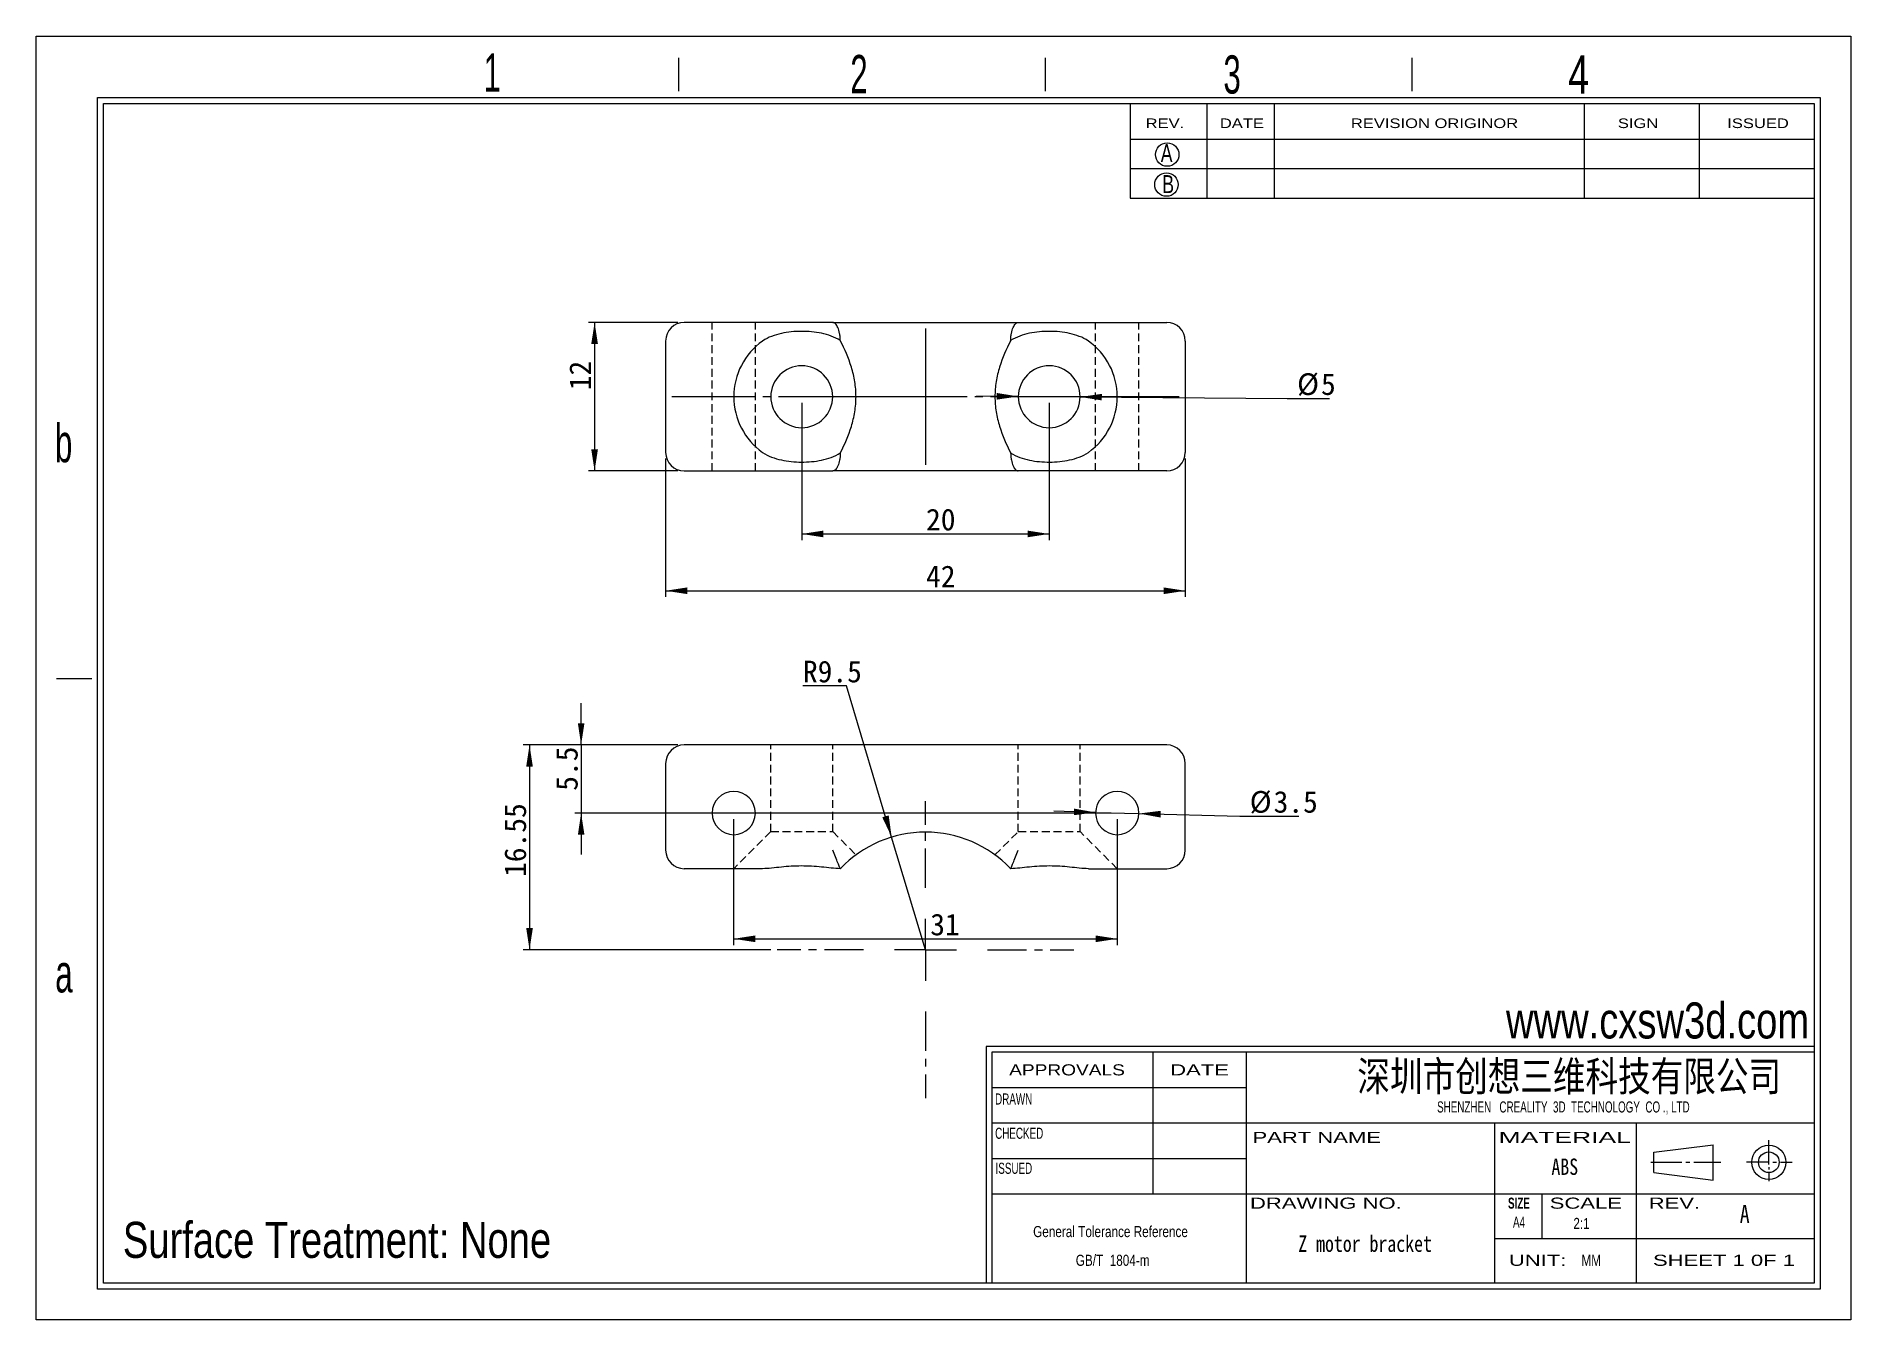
# Model space of a CAD drawing. Extents: x 1 to 148, y 1 to 104.
import ezdxf

# ---------------------------------------------------------------- set-up
doc = ezdxf.new("R2010")
doc.units = 0
doc.header["$LTSCALE"] = 0.5
for name, pattern in [('SLD-中心线', [34.29, 30.48, -1.27, 1.27, -1.27]), ('SLD-实线', [0]), ('SLD-点画线', [10.16, 6.35, -1.27, 1.27, -1.27]), ('SLD-虚线', [1.905, 1.27, -0.635])]:
    doc.linetypes.add(name, pattern=pattern)
doc.layers.get('0').update_dxf_attribs({"linetype": 'CONTINUOUS'})
for name, color, linetype in [('DIM', 5, 'SLD-实线'), ('SLD-0', 179, 'SLD-实线'), ('中心线', 1, 'SLD-点画线')]:
    doc.layers.add(name, color=color, linetype=linetype)
doc.styles.add('SLDTEXTSTYLE0', font='arial.ttf', dxfattribs={"width": 0.7584})
doc.styles.add('SLDTEXTSTYLE1', font='arial.ttf', dxfattribs={"width": 0.63516})
doc.styles.add('SLDTEXTSTYLE10', font='', dxfattribs={"width": 0.8})
doc.styles.add('SLDTEXTSTYLE11', font='', dxfattribs={"width": 0.67})
doc.styles.add('SLDTEXTSTYLE12', font='')
doc.styles.add('SLDTEXTSTYLE2', font='GOTHIC.TTF', dxfattribs={"width": 0.7304})
doc.styles.add('SLDTEXTSTYLE3', font='GOTHIC.TTF', dxfattribs={"width": 0.61171})
doc.styles.add('SLDTEXTSTYLE4', font='arialbd.ttf', dxfattribs={"width": 0.63516})
doc.styles.add('SLDTEXTSTYLE5', font='arial.ttf', dxfattribs={"width": 1.422})
doc.styles.add('SLDTEXTSTYLE6', font='arial.ttf', dxfattribs={"width": 1.2324})
doc.styles.add('SLDTEXTSTYLE7', font='arial.ttf', dxfattribs={"width": 1.7064})
doc.styles.add('SLDTEXTSTYLE8', font='', dxfattribs={"width": 0.8, "bigfont": 'bigfont'})
doc.styles.add('SLDTEXTSTYLE9', font='', dxfattribs={"width": 0.8})
doc.styles.get('SLDTEXTSTYLE10').set_extended_font_data('宋体', bold=True)
doc.styles.get('SLDTEXTSTYLE11').set_extended_font_data('宋体')
doc.styles.get('SLDTEXTSTYLE12').set_extended_font_data('宋体')
doc.styles.get('SLDTEXTSTYLE8').set_extended_font_data('宋体', bold=True)
doc.styles.get('SLDTEXTSTYLE9').set_extended_font_data('宋体')
doc.dimstyles.new('SLDDIMSTYLE0', dxfattribs={"dimtxt": 1.75, "dimasz": 1.75, "dimexe": 0, "dimexo": 0.0625, "dimgap": 0.4375, "dimtad": 2, "dimrnd": 1e-09, "dimzin": 12, "dimdsep": 46, "dimtxsty": 'SLDTEXTSTYLE11', "dimsah": 1, "dimcen": 0.09, "dimadec": 0, "dimazin": 0, "dimtfac": 1, "dimtmove": 0, "dimatfit": 0, "dimfxl": 0, "dimtolj": 1, "dimtzin": 12, "dimarcsym": 0})
doc.dimstyles.new('SLDDIMSTYLE1', dxfattribs={"dimtxt": 1.75, "dimasz": 1.75, "dimexe": 0, "dimexo": 0.0625, "dimgap": 0.4375, "dimtad": 0, "dimtih": 1, "dimtoh": 1, "dimrnd": 1e-09, "dimzin": 12, "dimdsep": 46, "dimtxsty": 'SLDTEXTSTYLE11', "dimsah": 1, "dimcen": 0, "dimadec": 0, "dimazin": 0, "dimtfac": 1, "dimtmove": 0, "dimatfit": 3, "dimfxl": 0, "dimtolj": 1, "dimtzin": 12, "dimarcsym": 0})
doc.dimstyles.new('SLDDIMSTYLE2', dxfattribs={"dimtxt": 1.75, "dimasz": 1.75, "dimexe": 0, "dimexo": 0.0625, "dimgap": 0.4375, "dimtad": 2, "dimrnd": 1e-09, "dimzin": 12, "dimdsep": 46, "dimtxsty": 'SLDTEXTSTYLE11', "dimsah": 1, "dimcen": 0.09, "dimadec": 0, "dimazin": 0, "dimtfac": 1, "dimtofl": 0, "dimtmove": 0, "dimatfit": 3, "dimfxl": 0, "dimtolj": 1, "dimtzin": 12, "dimarcsym": 0})
doc.dimstyles.new('SLDDIMSTYLE3', dxfattribs={"dimtxt": 1.75, "dimasz": 1.75, "dimexe": 0, "dimexo": 0.0625, "dimgap": 0.4375, "dimtad": 0, "dimtih": 1, "dimtoh": 1, "dimrnd": 1e-09, "dimzin": 12, "dimdsep": 46, "dimtxsty": 'SLDTEXTSTYLE11', "dimsah": 1, "dimcen": 0, "dimadec": 0, "dimazin": 0, "dimtfac": 1, "dimtofl": 0, "dimtmove": 0, "dimatfit": 3, "dimfxl": 0, "dimtolj": 1, "dimtzin": 12, "dimarcsym": 0})
doc.dimstyles.new('SLDDIMSTYLE4', dxfattribs={"dimtxt": 1.75, "dimasz": 1.75, "dimexe": 0, "dimexo": 0.0625, "dimgap": 0.4375, "dimtad": 0, "dimtih": 1, "dimtoh": 1, "dimrnd": 1e-09, "dimzin": 12, "dimdsep": 46, "dimtxsty": 'SLDTEXTSTYLE11', "dimsah": 1, "dimcen": 0, "dimadec": 0, "dimazin": 0, "dimtfac": 1, "dimtmove": 0, "dimatfit": 3, "dimfxl": 0, "dimtolj": 1, "dimtzin": 12, "dimarcsym": 0})

# ---------------------------------------------------------------- blocks, each defined once
blk = doc.blocks.new('SW_NOTE_0')
at = {"layer": 'SLD-0', "color": 0, "char_height": 0.8963, "attachment_point": 2, "style": 'SLDTEXTSTYLE0'}
for s, insert in [('General Tolerance Reference ', (6.51, 1.16)), (' GB/T  1804-m', (6.55, -1.16))]:
    blk.add_mtext(s, dxfattribs=dict(at, insert=insert))
blk = doc.blocks.new('_D')
at = {"layer": 'DIM'}
for p, q in [((44.94, 47.08), (44.94, 50.45)), ((52.77, 47.08), (44.44, 47.08)), ((44.94, 47.08), (44.94, 41.58)), ((87.77, 41.58), (44.44, 41.58)), ((44.94, 41.58), (44.94, 38.22))]:
    blk.add_line(p, q, dxfattribs=at)
for points in [[(44.94, 47.08), (45.21, 48.83), (44.68, 48.83)], [(44.94, 41.58), (44.68, 39.83), (45.21, 39.83)]]:
    blk.add_solid(points, dxfattribs=at)
at = {"layer": 'DIM', "insert": (42.91, 43.38), "char_height": 1.75, "attachment_point": 1, "rotation": 90, "style": 'SLDTEXTSTYLE12'}
blk.add_mtext('5.5', dxfattribs=at)
blk = doc.blocks.new('_D_1')
at = {"layer": 'DIM'}
for p, q in [((86.52, 41.63), (83.16, 41.72)), ((86.52, 41.63), (90.02, 41.54)), ((90.02, 41.54), (98.18, 41.33)), ((98.18, 41.33), (102.95, 41.33))]:
    blk.add_line(p, q, dxfattribs=at)
blk.add_arc((88.27, 41.58), 1.75, 162.5574, 164.0546, dxfattribs=at)
for points in [[(86.52, 41.63), (84.78, 41.94), (84.77, 41.41)], [(90.02, 41.54), (91.77, 41.22), (91.78, 41.76)]]:
    blk.add_solid(points, dxfattribs=at)
at = {"layer": 'DIM', "char_height": 1.75, "attachment_point": 1, "style": 'SLDTEXTSTYLE12'}
for s, insert in [('%%c', (98.98, 43.36)), ('3.5', (100.91, 43.36))]:
    blk.add_mtext(s, dxfattribs=dict(at, insert=insert))
blk = doc.blocks.new('_D_2')
at = {"layer": 'DIM'}
for p, q in [((57.27, 41.08), (57.27, 30.92)), ((88.27, 41.08), (88.27, 30.92)), ((57.27, 31.42), (88.27, 31.42))]:
    blk.add_line(p, q, dxfattribs=at)
for points in [[(57.27, 31.42), (59.02, 31.15), (59.02, 31.69)], [(88.27, 31.42), (86.52, 31.69), (86.52, 31.15)]]:
    blk.add_solid(points, dxfattribs=at)
at = {"layer": 'DIM', "insert": (73.16, 33.45), "char_height": 1.75, "attachment_point": 1, "style": 'SLDTEXTSTYLE12'}
blk.add_mtext('31', dxfattribs=at)
blk = doc.blocks.new('_D_3')
at = {"layer": 'DIM'}
for p, q in [((66.38, 51.85), (62.87, 51.85)), ((70.04, 39.64), (66.38, 51.85)), ((72.77, 30.54), (70.04, 39.64))]:
    blk.add_line(p, q, dxfattribs=at)
blk.add_solid([(70.04, 39.64), (69.8, 41.39), (69.28, 41.24)], dxfattribs=at)
at = {"layer": 'DIM', "insert": (62.87, 53.89), "char_height": 1.75, "attachment_point": 1, "style": 'SLDTEXTSTYLE12'}
blk.add_mtext('R9.5', dxfattribs=at)
blk = doc.blocks.new('_D_4')
at = {"layer": 'DIM'}
for p, q in [((52.77, 47.08), (40.27, 47.08)), ((40.77, 47.08), (40.77, 30.54)), ((60.27, 30.54), (40.27, 30.54))]:
    blk.add_line(p, q, dxfattribs=at)
for points in [[(40.77, 47.08), (40.5, 45.33), (41.04, 45.33)], [(40.77, 30.54), (41.04, 32.29), (40.5, 32.29)]]:
    blk.add_solid(points, dxfattribs=at)
at = {"layer": 'DIM', "insert": (38.74, 36.42), "char_height": 1.75, "attachment_point": 1, "rotation": 90, "style": 'SLDTEXTSTYLE12'}
blk.add_mtext('16.55', dxfattribs=at)
blk = doc.blocks.new('SW_CENTERMARKSYMBOL_0')
at = {"layer": '中心线', "color": 0}
for p, q in [((0, 5), (0, 12)), ((0, 0), (0, 2.5)), ((-5, 0), (-12, 0)), ((0, 0), (-2.5, 0)), ((0, 0), (0, -2.5)), ((0, 0), (2.5, 0)), ((5, 0), (12, 0)), ((0, -5), (0, -12))]:
    blk.add_line(p, q, dxfattribs=at)
blk = doc.blocks.new('_D_5')
at = {"layer": 'DIM'}
for p, q in [((62.77, 74.72), (62.77, 63.63)), ((82.77, 74.72), (82.77, 63.63)), ((62.77, 64.13), (82.77, 64.13))]:
    blk.add_line(p, q, dxfattribs=at)
for points in [[(62.77, 64.13), (64.52, 63.86), (64.52, 64.4)], [(82.77, 64.13), (81.02, 64.4), (81.02, 63.86)]]:
    blk.add_solid(points, dxfattribs=at)
at = {"layer": 'DIM', "insert": (72.82, 66.17), "char_height": 1.75, "attachment_point": 1, "style": 'SLDTEXTSTYLE12'}
blk.add_mtext('20', dxfattribs=at)
blk = doc.blocks.new('_D_6')
at = {"layer": 'DIM'}
for p, q in [((51.77, 70.22), (51.77, 59.04)), ((93.77, 70.22), (93.77, 59.04)), ((51.77, 59.54), (93.77, 59.54))]:
    blk.add_line(p, q, dxfattribs=at)
for points in [[(51.77, 59.54), (53.52, 59.27), (53.52, 59.81)], [(93.77, 59.54), (92.02, 59.81), (92.02, 59.27)]]:
    blk.add_solid(points, dxfattribs=at)
at = {"layer": 'DIM', "insert": (72.82, 61.58), "char_height": 1.75, "attachment_point": 1, "style": 'SLDTEXTSTYLE12'}
blk.add_mtext('42', dxfattribs=at)
blk = doc.blocks.new('_D_7')
at = {"layer": 'DIM'}
for p, q in [((52.77, 81.22), (45.53, 81.22)), ((46.03, 81.22), (46.03, 69.22)), ((52.77, 69.22), (45.53, 69.22))]:
    blk.add_line(p, q, dxfattribs=at)
for points in [[(46.03, 81.22), (45.76, 79.47), (46.3, 79.47)], [(46.03, 69.22), (46.3, 70.97), (45.76, 70.97)]]:
    blk.add_solid(points, dxfattribs=at)
at = {"layer": 'DIM', "insert": (43.99, 75.74), "char_height": 1.75, "attachment_point": 1, "rotation": 90, "style": 'SLDTEXTSTYLE12'}
blk.add_mtext('12', dxfattribs=at)
blk = doc.blocks.new('_D_8')
at = {"layer": 'DIM'}
for p, q in [((80.27, 75.24), (76.91, 75.26)), ((80.27, 75.24), (85.27, 75.2)), ((85.27, 75.2), (102.01, 75.07)), ((102.01, 75.07), (105.42, 75.07))]:
    blk.add_line(p, q, dxfattribs=at)
blk.add_arc((82.77, 75.22), 2.5, 348.263, 348.6901, dxfattribs=at)
for points in [[(80.27, 75.24), (78.53, 75.52), (78.52, 74.98)], [(85.27, 75.2), (87.02, 74.92), (87.03, 75.45)]]:
    blk.add_solid(points, dxfattribs=at)
at = {"layer": 'DIM', "char_height": 1.75, "attachment_point": 1, "style": 'SLDTEXTSTYLE12'}
for s, insert in [('%%c', (102.81, 77.11)), ('5', (104.74, 77.11))]:
    blk.add_mtext(s, dxfattribs=dict(at, insert=insert))

msp = doc.modelspace()

# ---------------------------------------------------------------- linework, layer by layer
at = {"color": 7, "linetype": 'SLD-实线'}
for p, q in [((65.274, 81.217), (53.274, 81.217)), ((65.274, 81.217), (80.273, 81.217)), ((80.273, 81.217), (92.274, 81.217)), ((51.774, 79.717), (51.774, 70.717)), ((93.774, 79.717), (93.774, 70.717)), ((53.274, 69.217), (65.274, 69.217)), ((80.273, 69.217), (65.274, 69.217)), ((92.274, 69.217), (80.273, 69.217)), ((92.274, 47.084), (53.274, 47.084)), ((51.774, 45.584), (51.774, 38.584)), ((93.774, 38.584), (93.774, 45.584)), ((59.611, 37.084), (53.274, 37.084)), ((85.936, 37.084), (92.274, 37.084))]:
    msp.add_line(p, q, dxfattribs=at)
at = {"color": 7, "linetype": 'SLD-虚线'}
for p, q in [((55.524, 69.217), (55.524, 81.217)), ((59.024, 69.217), (59.024, 81.217)), ((86.524, 69.217), (86.524, 81.217)), ((90.024, 69.217), (90.024, 81.217)), ((65.274, 75.218), (65.274, 75.217)), ((80.274, 75.217), (80.274, 75.217)), ((60.274, 40.084), (60.274, 47.084)), ((65.274, 40.084), (65.274, 47.084)), ((80.274, 40.084), (80.274, 47.084)), ((85.274, 40.084), (85.274, 47.084)), ((60.274, 40.084), (57.274, 37.084)), ((60.274, 40.084), (65.274, 40.084)), ((65.274, 40.084), (67.158, 38.2)), ((78.389, 38.2), (80.274, 40.084)), ((80.274, 40.084), (85.274, 40.084)), ((88.274, 37.084), (85.274, 40.084))]:
    msp.add_line(p, q, dxfattribs=at)
at = {"color": 7, "linetype": 'SLD-实线'}
for centre, radius, start, end in [((53.274, 79.717), 1.5, 90, 180), ((92.274, 79.717), 1.5, 0, 90), ((62.774, 75.217), 5.5, 125.0968, 180), ((82.774, 75.217), 5.5, 360, 54.9032), ((62.774, 75.217), 2.5, 0, 180), ((82.774, 75.217), 2.5, 0, 180), ((62.774, 75.217), 5.5, 180, 234.9032), ((62.774, 75.217), 2.5, 180, 0), ((82.774, 75.217), 2.5, 180, 0), ((82.774, 75.217), 5.5, 305.0968, 360), ((53.274, 70.717), 1.5, 180, 270), ((92.274, 70.717), 1.5, 270, 0), ((53.274, 45.584), 1.5, 90, 180), ((92.274, 45.584), 1.5, 0, 90), ((57.274, 41.584), 1.75, 0, 180), ((88.274, 41.584), 1.75, 0, 180), ((57.274, 41.584), 1.75, 180, 0), ((88.274, 41.584), 1.75, 180, 0), ((72.774, 30.537), 9.5, 43.707, 136.293), ((53.274, 38.584), 1.5, 180, 270), ((92.274, 38.584), 1.5, 270, 0)]:
    msp.add_arc(centre, radius, start, end, dxfattribs=at)
for points, knots in [([(65.89, 79.749), (65.889, 79.851), (65.884, 79.95), (65.865, 80.145), (65.851, 80.242), (65.799, 80.513), (65.75, 80.675), (65.633, 80.939), (65.565, 81.043), (65.424, 81.181), (65.348, 81.217), (65.274, 81.217)], [0, 0, 0, 0, 0.125, 0.125, 0.25, 0.25, 0.5, 0.5, 0.75, 0.75, 1, 1, 1, 1]), ([(79.657, 79.749), (79.658, 79.851), (79.664, 79.95), (79.682, 80.145), (79.696, 80.242), (79.748, 80.513), (79.798, 80.675), (79.914, 80.939), (79.982, 81.043), (80.124, 81.181), (80.2, 81.217), (80.273, 81.217)], [0, 0, 0, 0, 0.125, 0.125, 0.25, 0.25, 0.5, 0.5, 0.75, 0.75, 1, 1, 1, 1]), ([(65.89, 79.749), (65.659, 79.904), (65.412, 80.019), (64.901, 80.21), (64.635, 80.283), (63.838, 80.452), (63.295, 80.5), (62.194, 80.496), (61.654, 80.444), (60.859, 80.27), (60.594, 80.194), (60.084, 79.997), (59.839, 79.877), (59.611, 79.717)], [0, 0, 0, 0, 0.125, 0.125, 0.25, 0.25, 0.5, 0.5, 0.75, 0.75, 0.875, 0.875, 1, 1, 1, 1]), ([(67.158, 75.218), (67.158, 75.629), (67.125, 76.034), (67.03, 76.63), (66.991, 76.828), (66.899, 77.219), (66.846, 77.414), (66.556, 78.363), (66.241, 79.058), (65.906, 79.717)], [0, 0, 0, 0, 0.25, 0.25, 0.375, 0.375, 0.5, 0.5, 1, 1, 1, 1]), ([(79.641, 79.717), (79.306, 79.058), (78.993, 78.365), (78.704, 77.424), (78.652, 77.232), (78.559, 76.84), (78.519, 76.639), (78.423, 76.036), (78.389, 75.629), (78.389, 75.217)], [0, 0, 0, 0, 0.5, 0.5, 0.625, 0.625, 0.75, 0.75, 1, 1, 1, 1]), ([(85.936, 79.717), (85.709, 79.877), (85.463, 79.997), (84.953, 80.194), (84.689, 80.269), (84.158, 80.386), (83.89, 80.428), (83.348, 80.483), (83.073, 80.497), (82.251, 80.5), (81.71, 80.452), (80.911, 80.283), (80.645, 80.21), (80.135, 80.019), (79.888, 79.904), (79.657, 79.749)], [0, 0, 0, 0, 0.125, 0.125, 0.25, 0.25, 0.375, 0.375, 0.5, 0.5, 0.75, 0.75, 0.875, 0.875, 1, 1, 1, 1]), ([(65.906, 70.717), (66.241, 71.377), (66.555, 72.07), (66.843, 73.011), (66.896, 73.203), (66.988, 73.595), (67.028, 73.796), (67.125, 74.398), (67.158, 74.805), (67.158, 75.218)], [0, 0, 0, 0, 0.5, 0.5, 0.625, 0.625, 0.75, 0.75, 1, 1, 1, 1]), ([(78.389, 75.217), (78.389, 74.805), (78.423, 74.401), (78.517, 73.804), (78.557, 73.607), (78.648, 73.215), (78.701, 73.02), (78.992, 72.071), (79.306, 71.377), (79.641, 70.717)], [0, 0, 0, 0, 0.25, 0.25, 0.375, 0.375, 0.5, 0.5, 1, 1, 1, 1]), ([(59.611, 70.717), (59.839, 70.558), (60.084, 70.438), (60.594, 70.241), (60.858, 70.165), (61.389, 70.049), (61.657, 70.007), (62.199, 69.951), (62.474, 69.937), (63.297, 69.935), (63.838, 69.983), (64.637, 70.152), (64.902, 70.225), (65.413, 70.415), (65.659, 70.531), (65.89, 70.686)], [0, 0, 0, 0, 0.125, 0.125, 0.25, 0.25, 0.375, 0.375, 0.5, 0.5, 0.75, 0.75, 0.875, 0.875, 1, 1, 1, 1]), ([(65.89, 70.686), (65.889, 70.584), (65.884, 70.484), (65.865, 70.29), (65.851, 70.193), (65.799, 69.922), (65.75, 69.759), (65.633, 69.495), (65.565, 69.391), (65.424, 69.253), (65.348, 69.217), (65.274, 69.217)], [0, 0, 0, 0, 0.125, 0.125, 0.25, 0.25, 0.5, 0.5, 0.75, 0.75, 1, 1, 1, 1]), ([(79.657, 70.686), (79.888, 70.531), (80.135, 70.415), (80.647, 70.224), (80.912, 70.151), (81.71, 69.983), (82.253, 69.935), (83.353, 69.938), (83.893, 69.99), (84.688, 70.165), (84.953, 70.241), (85.463, 70.438), (85.708, 70.557), (85.936, 70.717)], [0, 0, 0, 0, 0.125, 0.125, 0.25, 0.25, 0.5, 0.5, 0.75, 0.75, 0.875, 0.875, 1, 1, 1, 1]), ([(79.657, 70.686), (79.658, 70.584), (79.664, 70.484), (79.682, 70.29), (79.696, 70.193), (79.748, 69.922), (79.798, 69.759), (79.914, 69.495), (79.982, 69.391), (80.124, 69.253), (80.2, 69.217), (80.273, 69.217)], [0, 0, 0, 0, 0.125, 0.125, 0.25, 0.25, 0.5, 0.5, 0.75, 0.75, 1, 1, 1, 1]), ([(65.89, 37.085), (65.889, 37.087), (65.884, 37.099), (65.865, 37.143), (65.851, 37.175), (65.799, 37.297), (65.75, 37.414), (65.633, 37.694), (65.565, 37.858), (65.424, 38.208), (65.348, 38.398), (65.274, 38.584)], [0, 0, 0, 0, 0.125, 0.125, 0.25, 0.25, 0.5, 0.5, 0.75, 0.75, 1, 1, 1, 1]), ([(79.657, 37.085), (79.658, 37.087), (79.664, 37.099), (79.682, 37.143), (79.696, 37.175), (79.748, 37.297), (79.798, 37.414), (79.914, 37.694), (79.982, 37.858), (80.124, 38.208), (80.2, 38.398), (80.273, 38.584)], [0, 0, 0, 0, 0.125, 0.125, 0.25, 0.25, 0.5, 0.5, 0.75, 0.75, 1, 1, 1, 1]), ([(65.89, 37.085), (65.659, 37.088), (65.412, 37.112), (64.901, 37.164), (64.635, 37.194), (63.838, 37.271), (63.295, 37.305), (62.194, 37.302), (61.654, 37.266), (60.859, 37.188), (60.594, 37.158), (60.084, 37.107), (59.839, 37.084), (59.611, 37.084)], [0, 0, 0, 0, 0.125, 0.125, 0.25, 0.25, 0.5, 0.5, 0.75, 0.75, 0.875, 0.875, 1, 1, 1, 1]), ([(85.936, 37.084), (85.709, 37.084), (85.463, 37.107), (84.953, 37.158), (84.689, 37.188), (84.158, 37.24), (83.89, 37.263), (83.348, 37.294), (83.073, 37.303), (82.251, 37.305), (81.71, 37.271), (80.911, 37.194), (80.645, 37.164), (80.135, 37.112), (79.888, 37.088), (79.657, 37.085)], [0, 0, 0, 0, 0.125, 0.125, 0.25, 0.25, 0.375, 0.375, 0.5, 0.5, 0.75, 0.75, 0.875, 0.875, 1, 1, 1, 1])]:
    msp.add_open_spline(points, degree=3, knots=knots, dxfattribs=at)
for points in [[(65.906, 79.717), (65.905, 79.721), (65.901, 79.728), (65.895, 79.738), (65.892, 79.745), (65.89, 79.749)], [(79.657, 79.749), (79.656, 79.745), (79.652, 79.738), (79.646, 79.728), (79.643, 79.721), (79.641, 79.717)], [(65.89, 70.686), (65.892, 70.689), (65.895, 70.696), (65.901, 70.707), (65.905, 70.714), (65.906, 70.717)], [(79.641, 70.717), (79.643, 70.714), (79.646, 70.707), (79.652, 70.696), (79.656, 70.689), (79.657, 70.686)], [(65.906, 37.101), (65.905, 37.099), (65.901, 37.096), (65.895, 37.09), (65.892, 37.086), (65.89, 37.085)], [(79.657, 37.085), (79.656, 37.086), (79.652, 37.09), (79.646, 37.096), (79.643, 37.099), (79.641, 37.101)]]:
    msp.add_open_spline(points, degree=3, dxfattribs=at)
at = {"layer": 'SLD-0'}
for p, q in [((0.906, 104.337), (147.553, 104.337)), ((0.906, 0.647), (0.906, 104.337)), ((147.553, 104.337), (147.553, 0.647)), ((6.337, 3.609), (6.337, 98.905)), ((6.337, 98.905), (144.591, 98.905)), ((126.009, 98.905), (126.009, 91.257)), ((135.3, 98.905), (135.3, 91.257)), ((144.591, 98.905), (144.591, 3.609)), ((144.591, 3.609), (6.337, 3.609)), ((147.553, 0.647), (0.906, 0.647))]:
    msp.add_line(p, q, dxfattribs=at)
at = {"layer": 'SLD-0', "color": 6, "linetype": 'SLD-实线'}
for p, q in [((52.851, 99.893), (52.851, 102.585)), ((82.476, 99.893), (82.476, 102.585)), ((112.102, 99.893), (112.102, 102.585)), ((5.844, 3.116), (5.844, 99.399)), ((5.844, 99.399), (145.084, 99.399)), ((145.084, 99.399), (145.084, 3.116)), ((5.402, 52.426), (2.534, 52.426)), ((145.084, 3.116), (5.844, 3.116))]:
    msp.add_line(p, q, dxfattribs=at)
at = {"layer": 'SLD-0', "color": 179, "linetype": 'SLD-实线'}
for p, q in [((89.329, 98.905), (89.329, 91.257)), ((95.525, 98.905), (95.525, 91.257)), ((100.943, 98.905), (100.943, 91.257)), ((89.329, 96.037), (144.591, 96.037)), ((89.329, 93.647), (144.591, 93.647)), ((89.329, 91.257), (144.591, 91.257)), ((144.591, 22.731), (77.665, 22.731)), ((77.665, 22.731), (77.665, 3.609)), ((144.591, 22.253), (78.143, 22.253)), ((78.143, 22.253), (78.143, 3.609)), ((91.14, 22.253), (91.14, 10.78)), ((98.699, 22.253), (98.699, 3.609)), ((98.699, 19.385), (78.143, 19.385)), ((144.591, 16.517), (78.143, 16.517)), ((118.776, 16.517), (118.776, 3.609)), ((130.249, 3.609), (130.249, 16.517)), ((131.628, 14.177), (136.444, 14.769)), ((136.444, 11.923), (136.444, 14.769)), ((140.935, 13.175), (140.935, 15.158)), ((98.699, 13.648), (78.143, 13.648)), ((131.393, 13.366), (133.915, 13.366)), ((131.628, 12.553), (131.628, 14.177)), ((134.23, 13.366), (134.546, 13.366)), ((134.861, 13.366), (137.068, 13.366)), ((140.935, 13.366), (139.134, 13.366)), ((141.25, 13.366), (141.565, 13.366)), ((141.881, 13.366), (142.826, 13.366)), ((131.628, 12.553), (136.444, 11.923)), ((140.935, 12.983), (140.935, 12.792)), ((140.935, 12.6), (140.935, 11.833)), ((144.591, 10.78), (78.143, 10.78)), ((122.601, 10.78), (122.601, 7.195)), ((118.776, 7.195), (144.591, 7.195))]:
    msp.add_line(p, q, dxfattribs=at)
at = {"layer": 'SLD-0'}
for centre in [(92.311, 94.782), (92.25, 92.357)]:
    msp.add_circle(centre, 0.947, dxfattribs=at)
at = {"layer": 'SLD-0', "color": 179, "linetype": 'SLD-实线'}
for radius in [1.386, 0.834]:
    msp.add_circle((140.935, 13.366), radius, dxfattribs=at)
at = {"layer": '中心线', "linetype": 'SLD-中心线'}
for p, q in [((72.774, 80.717), (72.774, 69.717)), ((93.274, 75.217), (52.274, 75.217))]:
    msp.add_line(p, q, dxfattribs=at)

# ---------------------------------------------------------------- block references
at = {"layer": 'SLD-0', "color": 179}
msp.add_blockref('SW_NOTE_0', (81.219, 7.055), dxfattribs=at)
at = {"layer": '中心线'}
msp.add_blockref('SW_CENTERMARKSYMBOL_0', (72.774, 30.537), dxfattribs=at)

# ---------------------------------------------------------------- texts
at = {"layer": 'SLD-0'}
for s, insert, char_height, attachment_point, style in [('1', (37.055, 102.949), 3.086, 1, 'SLDTEXTSTYLE3'), ('2', (66.694, 102.828), 3.086, 1, 'SLDTEXTSTYLE3'), ('3', (96.853, 102.797), 3.086, 1, 'SLDTEXTSTYLE3'), ('4', (124.72, 102.793), 3.086, 1, 'SLDTEXTSTYLE2'), ('A', (91.789, 95.626), 1.452, 1, 'SLDTEXTSTYLE2'), ('B', (91.916, 93.119), 1.452, 1, 'SLDTEXTSTYLE2'), ('b', (2.417, 73.01), 3.086, 1, 'SLDTEXTSTYLE3'), ('a', (2.44, 30.176), 3.086, 1, 'SLDTEXTSTYLE3'), ('深圳市创想三维科技有限公司', (124.803, 21.52), 2.41404, 2, 'SLDTEXTSTYLE8'), ('ABS', (124.444, 13.668), 1.3229, 2, 'SLDTEXTSTYLE10'), ('A', (138.589, 9.927), 1.455, 1, 'SLDTEXTSTYLE9'), ('Z motor bracket', (108.304, 7.451), 1.32292, 2, 'SLDTEXTSTYLE10')]:
    msp.add_mtext(s, dxfattribs=dict(at, insert=insert, char_height=char_height, attachment_point=attachment_point, style=style))
at = {"layer": 'SLD-0', "color": 179}
for s, insert, char_height, attachment_point, style in [('REV.', (90.564, 97.7), 0.7768, 1, 'SLDTEXTSTYLE6'), ('DATE', (96.563, 97.7), 0.7768, 1, 'SLDTEXTSTYLE6'), ('REVISION ORIGINOR', (107.154, 97.7), 0.77682, 1, 'SLDTEXTSTYLE6'), ('SIGN', (128.733, 97.7), 0.7768, 1, 'SLDTEXTSTYLE6'), ('ISSUED', (137.574, 97.7), 0.7768, 1, 'SLDTEXTSTYLE6'), ('APPROVALS', (84.213, 21.281), 0.8963, 2, 'SLDTEXTSTYLE6'), ('DATE', (94.925, 21.281), 0.8963, 2, 'SLDTEXTSTYLE5'), ('DRAWN', (79.902, 18.926), 0.8963, 2, 'SLDTEXTSTYLE1'), ('SHENZHEN   CREALITY  3D  TECHNOLOGY  CO ., LTD', (124.33, 18.284), 0.89633, 2, 'SLDTEXTSTYLE1'), ('CHECKED', (80.348, 16.157), 0.8963, 2, 'SLDTEXTSTYLE1'), ('PART NAME', (104.397, 15.823), 0.8963, 2, 'SLDTEXTSTYLE5'), ('MATERIAL', (124.44, 15.823), 0.8963, 2, 'SLDTEXTSTYLE7'), ('ISSUED', (79.918, 13.327), 0.8963, 2, 'SLDTEXTSTYLE1'), ('DRAWING NO.', (105.134, 10.511), 0.89633, 2, 'SLDTEXTSTYLE5'), ('SIZE', (120.739, 10.511), 0.8963, 2, 'SLDTEXTSTYLE4'), ('SCALE', (126.144, 10.511), 0.8963, 2, 'SLDTEXTSTYLE5'), ('REV.', (133.305, 10.511), 0.8963, 2, 'SLDTEXTSTYLE5'), ('A4', (120.745, 8.977), 0.8963, 2, 'SLDTEXTSTYLE1'), ('2:1', (125.798, 8.873), 0.8963, 2, 'SLDTEXTSTYLE0'), ('UNIT:', (122.249, 5.895), 0.8963, 2, 'SLDTEXTSTYLE5'), ('MM', (126.58, 5.895), 0.8963, 2, 'SLDTEXTSTYLE0'), ('SHEET 1 0F 1', (137.31, 5.895), 0.89633, 2, 'SLDTEXTSTYLE5')]:
    msp.add_mtext(s, dxfattribs=dict(at, insert=insert, char_height=char_height, attachment_point=attachment_point, style=style))
at = {"layer": 'SLD-0', "color": 5, "char_height": 2.91042, "attachment_point": 1, "style": 'SLDTEXTSTYLE0'}
for s, insert in [('www.cxsw3d.com', (119.694, 26.278)), ('Surface Treatment: None', (7.904, 8.553))]:
    msp.add_mtext(s, dxfattribs=dict(at, insert=insert))

# ---------------------------------------------------------------- dimensions: what is measured, and where the dimension line sits
at = {"layer": 'DIM'}
for base, p1, p2, dimstyle, picture, middle in [((46.029, 69.217), (53.274, 81.217), (53.274, 69.217), 'SLDDIMSTYLE2', '_D_7', (46.029, 76.422)), ((44.945, 41.584), (53.274, 47.084), (88.274, 41.584), 'SLDDIMSTYLE0', '_D', (44.945, 44.401)), ((40.774, 30.537), (53.274, 47.084), (60.774, 30.537), 'SLDDIMSTYLE2', '_D_4', (40.774, 38.118))]:
    dim = msp.add_linear_dim(base=base, p1=p1, p2=p2, angle=90, dimstyle=dimstyle, dxfattribs=at)
    dim.commit()
    dim.dimension.update_dxf_attribs({"geometry": picture, "text_midpoint": middle, "dimtype": 160})
for p1, p2, dimstyle, picture, middle in [((85.274, 75.199), (80.274, 75.236), 'SLDDIMSTYLE4', '_D_8', (104.114, 76.342)), ((90.023, 41.539), (86.524, 41.63), 'SLDDIMSTYLE1', '_D_1', (100.964, 42.594))]:
    dim = msp.add_diameter_dim_2p(p1=p1, p2=p2, dimstyle=dimstyle, dxfattribs=at)
    dim.commit()
    dim.dimension.update_dxf_attribs({"geometry": picture, "text_midpoint": middle, "dimtype": 163})
for base, p1, p2, picture, middle in [((82.774, 64.134), (62.774, 75.217), (82.774, 75.217), '_D_5', (73.496, 64.134)), ((93.774, 59.54), (51.774, 70.717), (93.774, 70.717), '_D_6', (73.496, 59.54)), ((88.274, 31.417), (57.274, 41.584), (88.274, 41.584), '_D_2', (73.842, 31.417))]:
    dim = msp.add_linear_dim(base=base, p1=p1, p2=p2, dimstyle='SLDDIMSTYLE2', dxfattribs=at)
    dim.commit()
    dim.dimension.update_dxf_attribs({"geometry": picture, "text_midpoint": middle, "dimtype": 160})
dim = msp.add_radius_dim(center=(72.774, 30.537), mpoint=(70.045, 39.637), dimstyle='SLDDIMSTYLE3', dxfattribs=at)
dim.commit()
dim.dimension.update_dxf_attribs({"geometry": '_D_3', "text_midpoint": (64.228, 52.867), "dimtype": 164})

doc.saveas('drawing.dxf')
